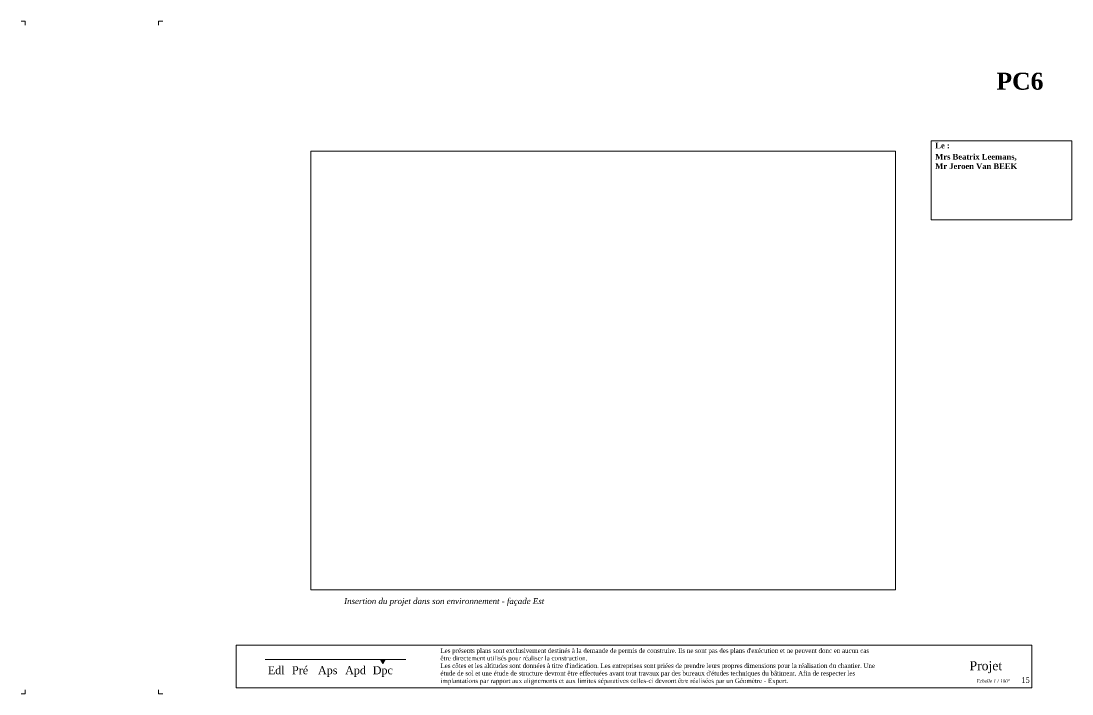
# Model space of a CAD drawing. Header units: millimetres. Extents: x -17502 to -16646, y 1856 to 2034.
# Drawn here: x -16790.28 to -16743.87, y 1855.92 to 1885.62 of the extents above; entities that cross this region are included whole.
import ezdxf

# ---------------------------------------------------------------- set-up
doc = ezdxf.new("R2010")
doc.units = ezdxf.units.MM
doc.layers.get('0').update_dxf_attribs({"lineweight": 9})
doc.layers.get('Defpoints').update_dxf_attribs({"lineweight": 9})
doc.styles.get("Standard").update_dxf_attribs({"font": 'times.ttf'})
picture_1 = doc.add_image_def('image5.jpg', size_in_pixel=(3264, 2448))

msp = doc.modelspace()

# ---------------------------------------------------------------- hatches: boundary and pattern name
at = {"lineweight": 9}
msp.add_hatch(color=5, dxfattribs=at).paths.add_polyline_path([(-16774.409, 1857.44), (-16774.201, 1857.44), (-16774.305, 1857.263)])

# ---------------------------------------------------------------- linework, layer by layer
for points in [[(-16750.093, 1880.342), (-16743.869, 1880.342), (-16743.869, 1876.853), (-16750.093, 1876.853)], [(-16780.773, 1858.074), (-16745.646, 1858.074), (-16745.646, 1856.197), (-16780.773, 1856.197)]]:
    msp.add_lwpolyline(points, close=True, dxfattribs=at)
at = {"color": 5, "lineweight": 9}
msp.add_lwpolyline([(-16779.502, 1857.44), (-16773.281, 1857.44)], dxfattribs=at)
msp.add_lwpolyline([(-16774.409, 1857.44), (-16774.201, 1857.44), (-16774.305, 1857.263), (-16774.409, 1857.44)], close=True, dxfattribs=at)
at = {"layer": 'Defpoints', "lineweight": 9}
for points in [[(-16790.28, 1885.625), (-16790.093, 1885.625), (-16790.093, 1885.438)], [(-16784.209, 1885.438), (-16784.209, 1885.625), (-16784.023, 1885.625)], [(-16790.093, 1856.111), (-16790.093, 1855.925), (-16790.28, 1855.925)], [(-16784.023, 1855.925), (-16784.209, 1855.925), (-16784.209, 1856.111)]]:
    msp.add_lwpolyline(points, dxfattribs=at)
for p in [(-16790.093, 1885.625), (-16790.093, 1885.625), (-16784.209, 1885.625), (-16790.093, 1855.925), (-16790.093, 1855.925), (-16790.093, 1855.925), (-16784.209, 1855.925), (-16784.209, 1855.925), (-16784.209, 1855.925), (-16784.209, 1855.925)]:
    msp.add_point(p, dxfattribs=at)

# ---------------------------------------------------------------- texts
at = {"color": 5, "lineweight": 9, "insert": (-16747.205, 1883.344), "char_height": 0.75, "width": 38.0193, "attachment_point": 1}
msp.add_mtext('{\\fTimes New Roman|b1|i0|c0|p18;PC6}', dxfattribs=at)
at = {"lineweight": 9, "attachment_point": 1}
for s, insert, char_height, width in [('{\\fTimes New Roman|b1|i0|c0|p18;Le : }', (-16749.906, 1880.256), 0.25, 12.6731), ('{\\fTimes New Roman|b1|i0|c0|p18;Mrs Beatrix Leemans, \\PMr Jeroen Van BEEK}', (-16749.906, 1879.76), 0.25, 12.6731), ('\\pi0.070653;{\\fTimes New Roman|b0|i1|c0|p18;Insertion du projet dans son environnement - façade Est}', (-16776.08, 1860.153), 0.26, 8.78579), ("{\\fTimes New Roman|b0|i0|c0|p18;Les présents plans sont exclusivement destinés à la demande de permis de construire. Ils ne sont pas des plans d'exécution et ne peuvent donc en aucun cas être directement utilisés pour réaliser la construction.\\PLes côtes et les altitudes sont données à titre d'indication. Les entreprises sont priées de prendre leurs propres dimensions pour la réalisation du chantier. Une étude de sol et une étude de structure devront être effectuées avant tout travaux par des bureaux d'études techniques du bâtiment. Afin de respecter les implantations par rapport aux alignements et aux limites séparatives celles-ci devront être réalisées par un Géomètre - Expert. }", (-16771.757, 1857.939), 0.2, 19.06449), ('Projet', (-16748.394, 1857.371), 0.4, 21.0239), ('Edl', (-16779.38, 1857.149), 0.3535, 1.3673), ('Pré', (-16778.314, 1857.149), 0.3535, 1.3673), ('Aps', (-16777.166, 1857.149), 0.3535, 1.3673), ('Apd', (-16775.966, 1857.149), 0.3535, 1.3673), ('{\\fTimes New Roman|b0|i1|c0|p18;Echelle 1 / 100°}', (-16748.082, 1856.569), 0.15, 3.33828), ('15', (-16746.106, 1856.663), 0.2475, 2.42095)]:
    msp.add_mtext(s, dxfattribs=dict(at, insert=insert, char_height=char_height, width=width))
at = {"color": 16, "lineweight": 9, "insert": (-16774.749, 1857.149), "char_height": 0.3535, "width": 1.3673, "attachment_point": 1}
msp.add_mtext('{\\C1;Dpc}', dxfattribs=at)

# ---------------------------------------------------------------- pictures from other files: only their frames are drawn
at = {"lineweight": 9}
image = msp.add_image(picture_1, insert=(-16777.475, 1860.518), size_in_units=(25.81, 19.357), dxfattribs=at)
image.dxf.flags = 7

doc.saveas('drawing.dxf')
